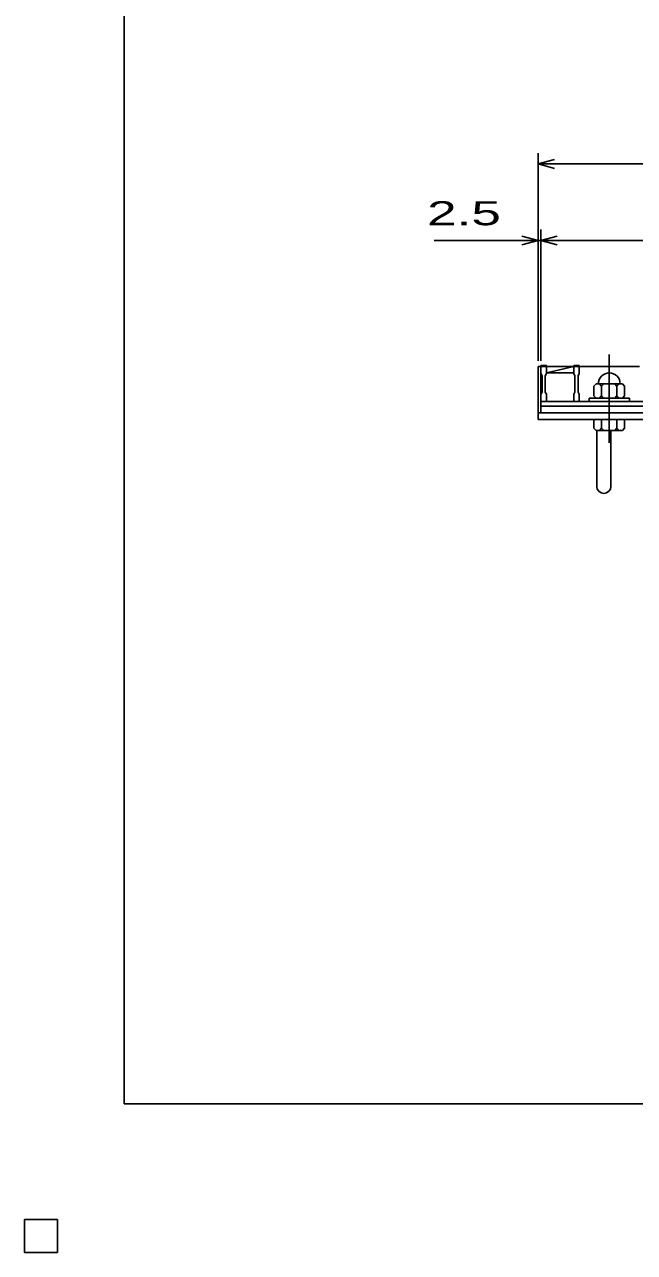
# Model space of a CAD drawing. Units: millimetres, scale not verified. Extents: x -1820 to 1731, y -1282 to 1054.
# Drawn here: x -1820 to -1262, y -1282 to -160 of the extents above; entities that cross this region are included whole.
import ezdxf
from ezdxf.enums import TextEntityAlignment as Align

# ---------------------------------------------------------------- set-up
doc = ezdxf.new("R2010")
doc.units = ezdxf.units.MM
doc.header["$LTSCALE"] = 10
doc.linetypes.add('CHAIN', pattern=[18.5, 12, -1.5, 3.5, -1.5])
for name, color, linetype, lineweight in [('0_2', 150, 'Continuous', 25), ('16', 3, 'Continuous', 25), ('19', 6, 'Continuous', 25), ('22', 4, 'Continuous', 25)]:
    doc.layers.add(name, color=color, linetype=linetype, lineweight=lineweight)
doc.styles.add('ベクトル', font='')
doc.styles.get('ベクトル').set_extended_font_data('ベクトル')

msp = doc.modelspace()

# ---------------------------------------------------------------- linework, layer by layer
at = {"layer": '0_2'}
for p, q in [((-1729, -1146.5), (-1729, 1053.5)), ((1731, -1146.5), (-1729, -1146.5))]:
    msp.add_line(p, q, dxfattribs=at)
at = {"layer": '16', "linetype": 'CHAIN'}
msp.add_line((-1285.5, -542.5), (-1285.5, -461.5), dxfattribs=at)
at = {"layer": '16'}
for p, q in [((-1348, -472.5), (-1348, -471.8)), ((-1348, -471.8), (-1343, -471.8)), ((-1348, -472.5), (-1348, -479)), ((-1343, -472.5), (-1348, -472.5)), ((-1348, -472.5), (-1348, -504.5)), ((-1348, -479), (-1347, -481)), ((-1347, -481), (-1347, -496)), ((-1344, -481), (-1343, -479)), ((-1344, -496), (-1344, -481)), ((-1343, -471.8), (-1343, -472.5)), ((-1343, -479), (-1343, -472.5)), ((-1343, -472.5), (-1318, -472.5)), ((-1343, -478.5), (-1318, -472.5)), ((-1343, -478.5), (-1318, -478.5)), ((-1318, -472.5), (-1318, -471.8)), ((-1318, -471.8), (-1313, -471.8)), ((-1318, -472.5), (-1318, -479)), ((-1313, -472.5), (-1318, -472.5)), ((-1318, -479), (-1317, -481)), ((-1317, -481), (-1317, -496)), ((-1314, -481), (-1313, -479)), ((-1314, -496), (-1314, -481)), ((-1313, -471.8), (-1313, -472.5)), ((-1313, -479), (-1313, -472.5)), ((-1313, -472.5), (-1258, -472.5)), ((-1297.5, -488.5), (-1299.5, -490.5)), ((-1299.5, -499.5), (-1299.5, -490.5)), ((-1297.5, -488.5), (-1273.5, -488.5)), ((-1292.5, -490.5), (-1294.5, -488.5)), ((-1292.5, -490.5), (-1290.5, -488.5)), ((-1292.5, -499.5), (-1292.5, -490.5)), ((-1278.5, -490.5), (-1280.5, -488.5)), ((-1278.5, -490.5), (-1276.5, -488.5)), ((-1278.5, -499.5), (-1278.5, -490.5)), ((-1271.5, -490.5), (-1273.5, -488.5)), ((-1271.5, -499.5), (-1271.5, -490.5)), ((-1347, -496), (-1348, -498)), ((-1348, -498), (-1348, -504.5)), ((-1348, -504.5), (-1343, -504.5)), ((-1348, -504.5), (-353, -504.5)), ((-1348, -509), (-1348, -504.5)), ((-1343, -498), (-1344, -496)), ((-1343, -504.5), (-1343, -498)), ((-1343, -504.5), (-1318, -504.5)), ((-1317, -496), (-1318, -498)), ((-1318, -498), (-1318, -504.5)), ((-1318, -504.5), (-1313, -504.5)), ((-1313, -498), (-1314, -496)), ((-1313, -504.5), (-1313, -498)), ((-1313, -504.5), (-1258, -504.5)), ((-1304, -504.5), (-1304, -501.5)), ((-1304, -501.5), (-1267, -501.5)), ((-1304, -504.5), (-1267, -504.5)), ((-1299.5, -499.5), (-1297.5, -501.5)), ((-1294.5, -501.5), (-1292.5, -499.5)), ((-1292.5, -499.5), (-1290.5, -501.5)), ((-1280.5, -501.5), (-1278.5, -499.5)), ((-1278.5, -499.5), (-1276.5, -501.5)), ((-1273.5, -501.5), (-1271.5, -499.5)), ((-1267, -504.5), (-1267, -501.5)), ((-1348, -509), (-353, -509)), ((-1348, -515), (-1348, -509)), ((-1348, -515), (-353, -515)), ((-1790, -1252.5), (-1820, -1252.5)), ((-1820, -1252.5), (-1820, -1282.5)), ((-1790, -1252.5), (-1820, -1252.5)), ((-1820, -1252.5), (-1820, -1282.5)), ((-1790, -1252.5), (-1820, -1252.5)), ((-1820, -1252.5), (-1820, -1282.5)), ((-1790, -1252.5), (-1820, -1252.5)), ((-1820, -1252.5), (-1820, -1282.5)), ((-1790, -1252.5), (-1820, -1252.5)), ((-1820, -1252.5), (-1820, -1282.5)), ((-1790, -1282.5), (-1790, -1252.5)), ((-1790, -1282.5), (-1790, -1252.5)), ((-1790, -1282.5), (-1790, -1252.5)), ((-1790, -1282.5), (-1790, -1252.5)), ((-1790, -1282.5), (-1790, -1252.5)), ((-1820, -1282.5), (-1790, -1282.5)), ((-1820, -1282.5), (-1790, -1282.5)), ((-1820, -1282.5), (-1790, -1282.5)), ((-1820, -1282.5), (-1790, -1282.5)), ((-1820, -1282.5), (-1790, -1282.5))]:
    msp.add_line(p, q, dxfattribs=at)
msp.add_arc((-1285.5, -488.5), 10, 0, 180, dxfattribs=at)
at = {"layer": '19'}
for p, q in [((-1350.5, -515), (-1350.5, -472.5)), ((-1350.5, -472.5), (-1348, -472.5)), ((-1350.5, -515), (-350.5, -515)), ((-1350.5, -521), (-1350.5, -515)), ((-350.5, -521), (-1350.5, -521)), ((-1299.5, -521), (-1299.5, -529)), ((-1271.5, -521), (-1299.5, -521)), ((-1292.5, -521), (-1292.5, -529)), ((-1278.5, -521), (-1278.5, -529)), ((-1271.5, -529), (-1271.5, -521)), ((-1299.5, -529), (-1297.5, -531)), ((-1297.5, -531), (-1273.5, -531)), ((-1297, -582.11), (-1297, -531)), ((-1292.5, -529), (-1294.5, -531)), ((-1290.5, -531), (-1292.5, -529)), ((-1284, -582.11), (-1284, -531)), ((-1278.5, -529), (-1280.5, -531)), ((-1276.5, -531), (-1278.5, -529)), ((-1273.5, -531), (-1271.5, -529))]:
    msp.add_line(p, q, dxfattribs=at)
msp.add_arc((-1290.5, -582.11), 6.5, 180, 0, dxfattribs=at)
at = {"layer": '22'}
for p, q in [((-1350.5, -467.5), (-1350.5, -277.5)), ((-1350.5, -287.5), (-1335.5, -283.5)), ((-1335.5, -291.5), (-1350.5, -287.5)), ((-1350.5, -287.5), (-350.5, -287.5)), ((-1350.5, -467.5), (-1350.5, -347.5)), ((-1348, -467.5), (-1348, -347.5)), ((-1445.5, -357.5), (-1350.5, -357.5)), ((-1350.5, -357.5), (-1365.5, -353.5)), ((-1365.5, -361.5), (-1350.5, -357.5)), ((-1350.5, -357.5), (-1348, -357.5)), ((-1348, -357.5), (-1333, -353.5)), ((-1333, -361.5), (-1348, -357.5)), ((-1348, -357.5), (-353, -357.5))]:
    msp.add_line(p, q, dxfattribs=at)
at = {"layer": '22', "color": 2}
for p, q in [((-1790, -1252.5), (-1820, -1252.5)), ((-1820, -1252.5), (-1820, -1282.5)), ((-1790, -1252.5), (-1820, -1252.5)), ((-1820, -1252.5), (-1820, -1282.5)), ((-1790, -1252.5), (-1820, -1252.5)), ((-1820, -1252.5), (-1820, -1282.5)), ((-1790, -1282.5), (-1790, -1252.5)), ((-1790, -1282.5), (-1790, -1252.5)), ((-1790, -1282.5), (-1790, -1252.5)), ((-1820, -1282.5), (-1790, -1282.5)), ((-1820, -1282.5), (-1790, -1282.5)), ((-1820, -1282.5), (-1790, -1282.5))]:
    msp.add_line(p, q, dxfattribs=at)

# ---------------------------------------------------------------- texts
at = {"layer": '22', "color": 2, "style": 'ベクトル', "width": 1.65}
msp.add_text(' 2.5 ', height=21.99, dxfattribs=at).set_placement((-1465.5, -332.5), align=Align.MIDDLE_LEFT)

doc.saveas('drawing.dxf')
